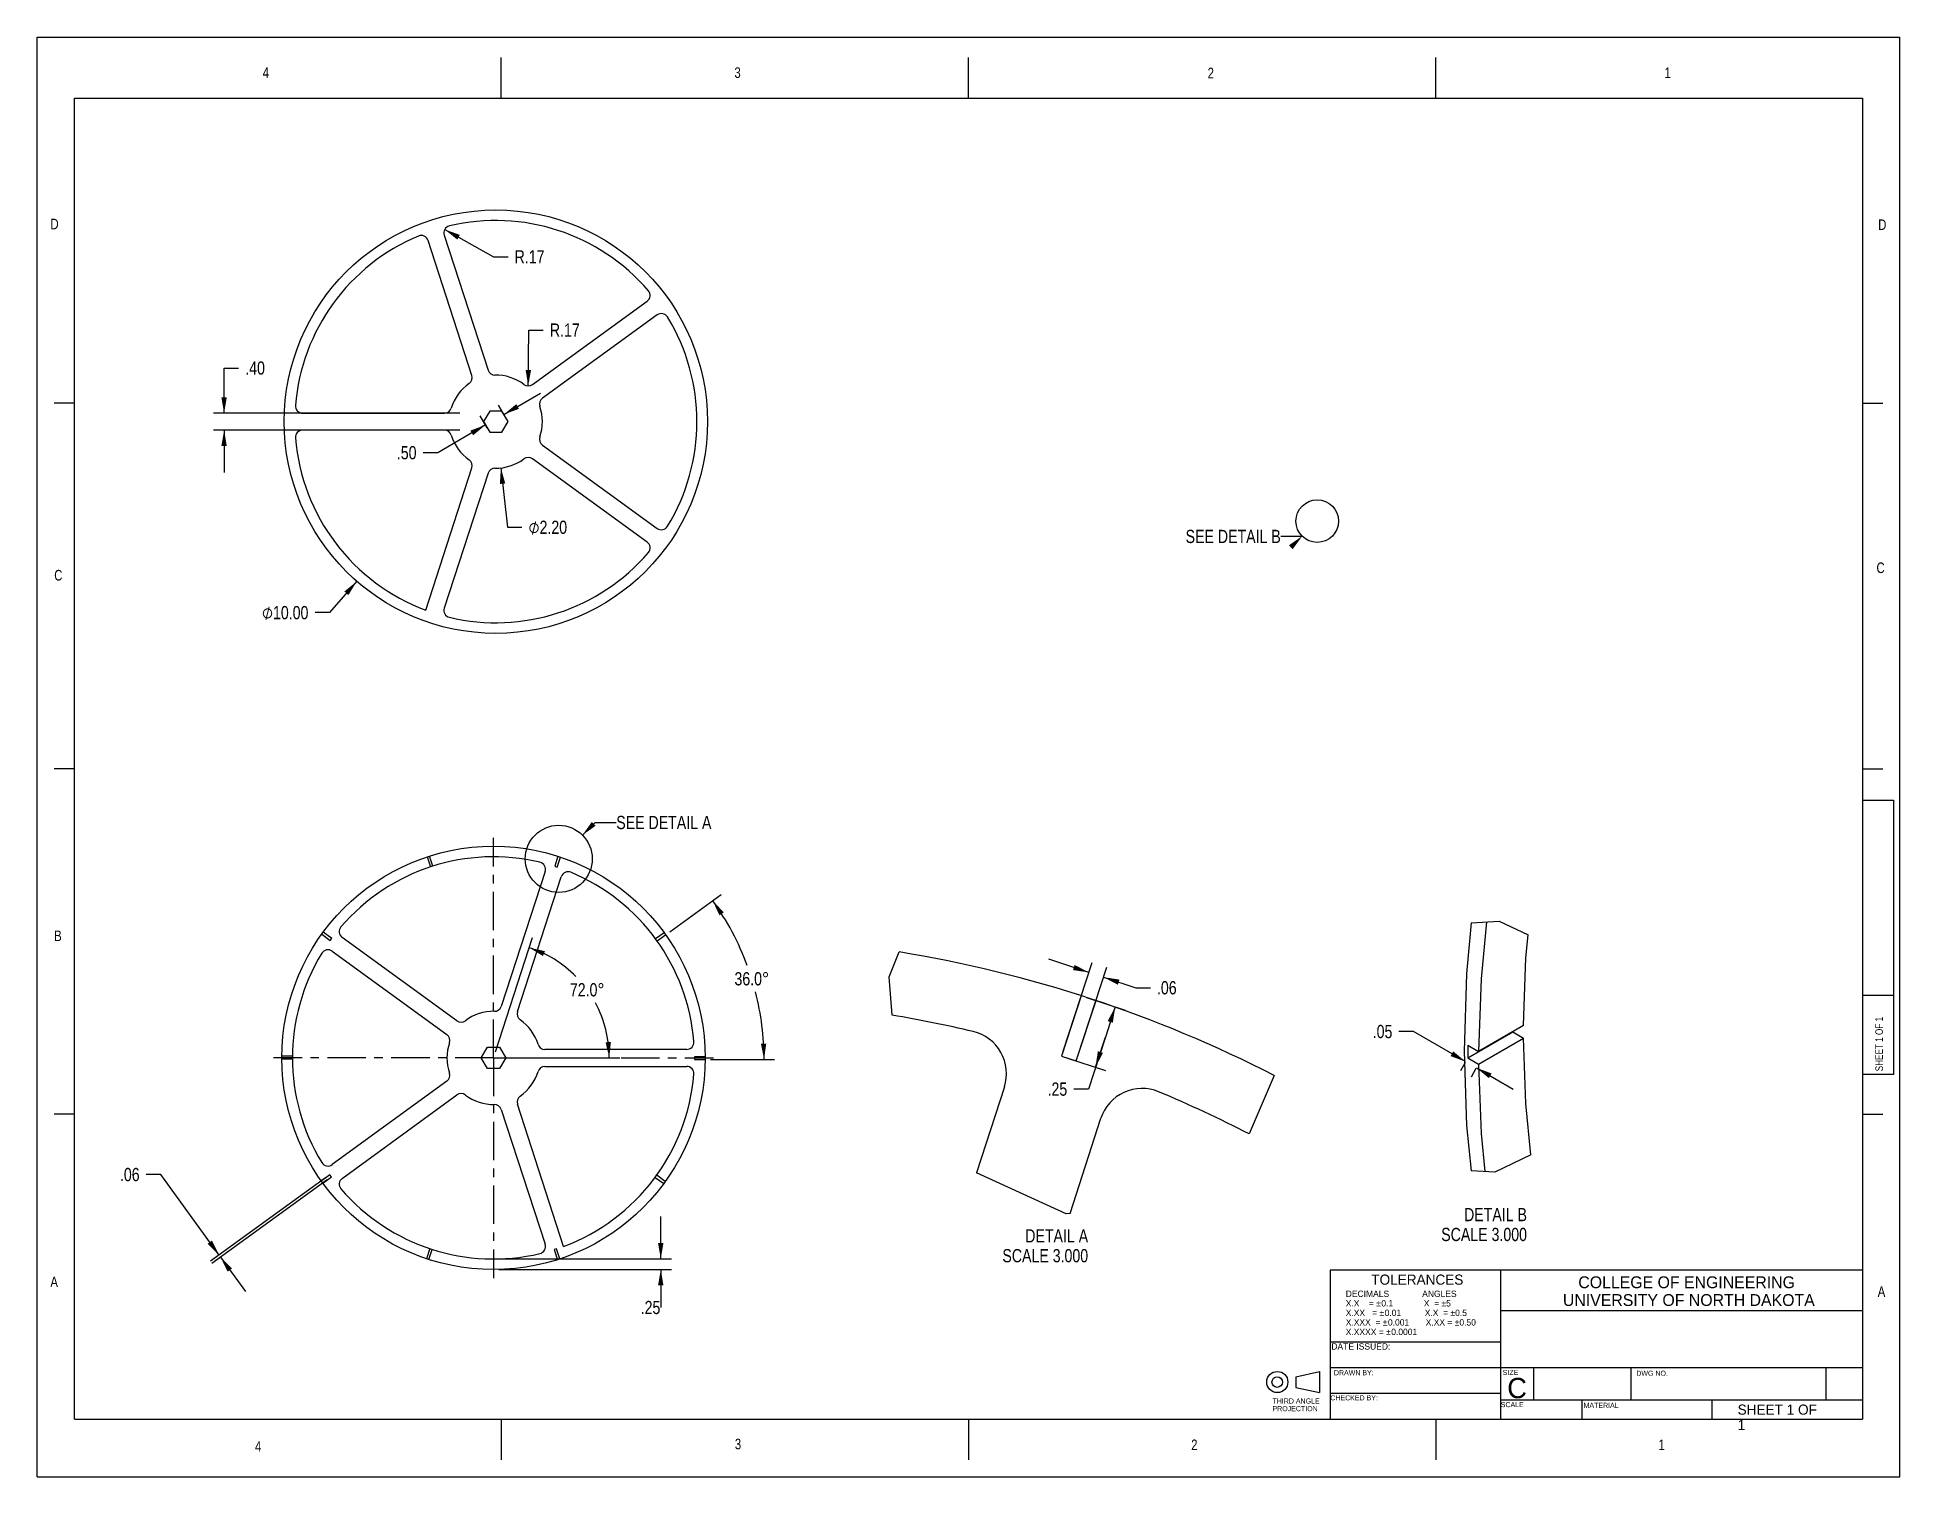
# Model space of a CAD drawing. Header units: inches. Extents: x 0 to 22, y 0 to 17.
import ezdxf

# ---------------------------------------------------------------- set-up
doc = ezdxf.new("R2010")
doc.units = ezdxf.units.IN
doc.header["$LTSCALE"] = 1.21
doc.header["$MEASUREMENT"] = 0
doc.linetypes.add('CENTER', pattern=[0.6, 0.375, -0.075, 0.075, -0.075])
doc.layers.get('0').update_dxf_attribs({"linetype": 'CONTINUOUS'})
doc.layers.add('02___PRT_ALL_AXES', color=7, linetype='CONTINUOUS')
doc.styles.get("Standard").update_dxf_attribs({"font": 'txt', "width": 0.8})
doc.styles.add('TEXTSTYLE_2', font='bluprntb.ttf')
doc.styles.add('TEXTSTYLE_3', font='bluprnt.ttf')
doc.styles.add('TEXTSTYLE_5', font='symbol_asme.ttf')
doc.dimstyles.new('DIMSTYLE_1', dxfattribs={"dimtxt": 0.15625, "dimasz": 0.1875, "dimexe": 0.125, "dimexo": 0.0625, "dimgap": 0.09, "dimtad": 0, "dimtih": 1, "dimtoh": 1, "dimlfac": 2, "dimzin": 4, "dimdsep": 46, "dimtxsty": 'STANDARD', "dimblk": '_FILLED', "dimblk1": '_FILLED', "dimblk2": '_FILLED', "dimcen": 0.09, "dimazin": 1, "dimtfac": 1, "dimtofl": 0, "dimtmove": 0, "dimatfit": 1, "dimldrblk": '_FILLED', "dimfxl": 1, "dimtolj": 1, "dimtzin": 4, "dimarcsym": 0})
doc.dimstyles.new('DIMSTYLE_2', dxfattribs={"dimtxt": 0.15625, "dimasz": 0.1875, "dimexe": 0.125, "dimexo": 0.0625, "dimgap": 0.078125, "dimtad": 0, "dimtih": 1, "dimtoh": 1, "dimlfac": 2, "dimzin": 4, "dimdsep": 46, "dimtxsty": 'STANDARD', "dimblk": '_FILLED', "dimblk1": '_FILLED', "dimblk2": '_FILLED', "dimcen": 0.09, "dimazin": 1, "dimtfac": 1, "dimtofl": 0, "dimtmove": 0, "dimatfit": 3, "dimldrblk": '_FILLED', "dimfxl": 1, "dimtolj": 1, "dimtzin": 4, "dimarcsym": 0})
doc.dimstyles.new('DIMSTYLE_3', dxfattribs={"dimtxt": 0.15625, "dimasz": 0.1875, "dimexe": 0.125, "dimexo": 0.0625, "dimgap": 0.078125, "dimtad": 0, "dimtih": 1, "dimtoh": 1, "dimdec": 1, "dimlfac": 2, "dimzin": 4, "dimdsep": 46, "dimtxsty": 'STANDARD', "dimblk": '_FILLED', "dimblk1": '_FILLED', "dimblk2": '_FILLED', "dimcen": 0.09, "dimazin": 1, "dimtfac": 1, "dimtofl": 0, "dimtmove": 0, "dimatfit": 3, "dimldrblk": '_FILLED', "dimfxl": 1, "dimtolj": 1, "dimtzin": 4, "dimarcsym": 0})
doc.dimstyles.new('DIMSTYLE_4', dxfattribs={"dimtxt": 0.15625, "dimasz": 0.1875, "dimexe": 0.125, "dimexo": 0.0625, "dimgap": 0.09, "dimtad": 0, "dimtih": 1, "dimtoh": 1, "dimlfac": 2, "dimzin": 4, "dimdsep": 46, "dimtxsty": 'STANDARD', "dimblk": '_FILLED', "dimblk1": '_FILLED', "dimblk2": '_FILLED', "dimcen": 0.09, "dimazin": 1, "dimtfac": 1, "dimtofl": 0, "dimtmove": 0, "dimatfit": 3, "dimldrblk": '_FILLED', "dimfxl": 1, "dimtolj": 1, "dimtzin": 4, "dimarcsym": 0})
doc.dimstyles.new('DIMSTYLE_5', dxfattribs={"dimtxt": 0.15625, "dimasz": 0.1875, "dimexe": 0.125, "dimexo": 0.0625, "dimgap": 0.078125, "dimtad": 0, "dimtih": 1, "dimtoh": 1, "dimlfac": 0.333333, "dimzin": 4, "dimdsep": 46, "dimtxsty": 'STANDARD', "dimblk": '_FILLED', "dimblk1": '_FILLED', "dimblk2": '_FILLED', "dimcen": 0.09, "dimazin": 1, "dimtfac": 1, "dimtofl": 0, "dimtmove": 0, "dimatfit": 3, "dimldrblk": '_FILLED', "dimfxl": 1, "dimtolj": 1, "dimtzin": 4, "dimarcsym": 0})
doc.dimstyles.get("Standard").update_dxf_attribs({"dimtxt": 0.15625, "dimasz": 0.1875, "dimexe": 0.125, "dimexo": 0.0625, "dimgap": 0.09, "dimtad": 0, "dimtih": 1, "dimtoh": 1, "dimzin": 4, "dimdsep": 46, "dimtxsty": 'STANDARD', "dimblk": '_FILLED', "dimblk1": '_FILLED', "dimblk2": '_FILLED', "dimcen": 0.09, "dimazin": 1, "dimtp": 0.01, "dimtm": 0.01, "dimtfac": 1, "dimtofl": 0, "dimtmove": 0, "dimatfit": 3, "dimldrblk": '_FILLED', "dimfxl": 1, "dimtolj": 1, "dimtzin": 4, "dimarcsym": 0})

# ---------------------------------------------------------------- blocks, each defined once
blk = doc.blocks.new('_FILLED')
at = {"color": 0, "linetype": 'BYBLOCK'}
blk.add_solid([(0, 0), (-1, 0.17), (-1, -0.17)], dxfattribs=at)
blk = doc.blocks.new('*D0')
at = {"color": 2, "linetype": 'CONTINUOUS'}
for p, q in [((3.775, 10.575), (3.453, 10.205)), ((3.453, 10.205), (3.281, 10.205))]:
    blk.add_line(p, q, dxfattribs=at)
at = {"color": 2, "linetype": 'CONTINUOUS', "xscale": 0.1875, "yscale": 0.1875, "zscale": 0.1875, "rotation": 48.9509215549}
blk.add_blockref('_FILLED', (3.775, 10.575), dxfattribs=at)
at = {"color": 2, "linetype": 'CONTINUOUS', "insert": (3.203, 10.283), "char_height": 0.15625, "width": 1.21394, "attachment_point": 3, "line_spacing_factor": 0.9, "style": 'TEXTSTYLE_5'}
blk.add_mtext('⌀\\ftxt;{\\W0.8;10.00}', dxfattribs=at)
blk = doc.blocks.new('*D1')
at = {"color": 2, "linetype": 'CONTINUOUS'}
for p, q in [((7.365, 2.572), (7.365, 3.072)), ((5.452, 2.572), (7.49, 2.572)), ((5.452, 2.447), (7.49, 2.447)), ((7.365, 2.447), (7.365, 1.999))]:
    blk.add_line(p, q, dxfattribs=at)
at = {"color": 2, "linetype": 'CONTINUOUS', "xscale": 0.1875, "yscale": 0.1875, "zscale": 0.1875}
for p, rotation in [((7.365, 2.572), 270), ((7.365, 2.447), 90)]:
    blk.add_blockref('_FILLED', p, dxfattribs=dict(at, rotation=rotation))
at = {"color": 2, "linetype": 'CONTINUOUS', "insert": (7.36, 2.077), "char_height": 0.1562, "width": 0.375, "attachment_point": 3, "line_spacing_factor": 0.9}
blk.add_mtext('.25', dxfattribs=at)
blk = doc.blocks.new('*D2')
at = {"color": 2, "linetype": 'CONTINUOUS'}
for p, q in [((2.207, 12.56), (2.207, 13.094)), ((2.207, 13.094), (2.379, 13.094)), ((4.993, 12.56), (2.082, 12.56)), ((4.993, 12.36), (2.082, 12.36)), ((2.207, 12.36), (2.207, 11.86))]:
    blk.add_line(p, q, dxfattribs=at)
at = {"color": 2, "linetype": 'CONTINUOUS', "xscale": 0.1875, "yscale": 0.1875, "zscale": 0.1875}
for p, rotation in [((2.207, 12.56), 270), ((2.207, 12.36), 90)]:
    blk.add_blockref('_FILLED', p, dxfattribs=dict(at, rotation=rotation))
at = {"color": 2, "linetype": 'CONTINUOUS', "insert": (2.457, 13.172), "char_height": 0.1562, "width": 0.375, "attachment_point": 1, "line_spacing_factor": 0.9}
blk.add_mtext('.40', dxfattribs=at)
blk = doc.blocks.new('*D3')
at = {"color": 2, "linetype": 'CONTINUOUS'}
for p, q in [((5.413, 5.019), (5.85, 6.367)), ((5.465, 4.947), (6.882, 4.947))]:
    blk.add_line(p, q, dxfattribs=at)
for start, end in [(44.5873, 72), (0, 28.2666)]:
    blk.add_arc((5.389, 4.947), 1.368, start, end, dxfattribs=at)
for points in [[(5.997, 6.207), (5.812, 6.248), (5.974, 6.149)], [(6.713, 5.131), (6.757, 4.947), (6.776, 5.136)]]:
    blk.add_solid(points, dxfattribs=at)
at = {"color": 2, "linetype": 'CONTINUOUS', "insert": (6.496, 5.829), "char_height": 0.15625, "width": 0.58585, "attachment_point": 2, "line_spacing_factor": 0.9}
blk.add_mtext('72.0\\fSymbol_ASME;{\\W1.0;°}', dxfattribs=at)
blk = doc.blocks.new('*D4')
at = {"color": 2, "linetype": 'CONTINUOUS'}
for p, q in [((4.813, 14.73), (5.389, 14.407)), ((5.389, 14.407), (5.561, 14.407))]:
    blk.add_line(p, q, dxfattribs=at)
at = {"color": 2, "linetype": 'CONTINUOUS', "xscale": 0.1875, "yscale": 0.1875, "zscale": 0.1875, "rotation": 150.6831260176}
blk.add_blockref('_FILLED', (4.813, 14.73), dxfattribs=at)
at = {"color": 2, "linetype": 'CONTINUOUS', "insert": (5.639, 14.485), "char_height": 0.1562, "width": 0.5, "attachment_point": 1, "line_spacing_factor": 0.9}
blk.add_mtext('R.17', dxfattribs=at)
blk = doc.blocks.new('*D5')
at = {"color": 2, "linetype": 'CONTINUOUS'}
for p, q in [((5.799, 12.882), (5.805, 13.542)), ((5.805, 13.542), (5.977, 13.542))]:
    blk.add_line(p, q, dxfattribs=at)
at = {"color": 2, "linetype": 'CONTINUOUS', "xscale": 0.1875, "yscale": 0.1875, "zscale": 0.1875, "rotation": 269.4690560087}
blk.add_blockref('_FILLED', (5.799, 12.882), dxfattribs=at)
at = {"color": 2, "linetype": 'CONTINUOUS', "insert": (6.055, 13.62), "char_height": 0.1562, "width": 0.5, "attachment_point": 1, "line_spacing_factor": 0.9}
blk.add_mtext('R.17', dxfattribs=at)
blk = doc.blocks.new('*D6')
at = {"color": 2, "linetype": 'CONTINUOUS'}
for p, q in [((1.459, 3.569), (1.287, 3.569)), ((2.148, 2.618), (1.459, 3.569)), ((3.406, 3.529), (2.046, 2.545)), ((3.424, 3.505), (2.064, 2.52)), ((2.165, 2.593), (2.459, 2.188))]:
    blk.add_line(p, q, dxfattribs=at)
at = {"color": 2, "linetype": 'CONTINUOUS', "xscale": 0.1875, "yscale": 0.1875, "zscale": 0.1875}
for p, rotation in [((2.148, 2.618), 305.9103936405), ((2.165, 2.593), 125.9103936405)]:
    blk.add_blockref('_FILLED', p, dxfattribs=dict(at, rotation=rotation))
at = {"color": 2, "linetype": 'CONTINUOUS', "insert": (1.209, 3.647), "char_height": 0.1562, "width": 0.375, "attachment_point": 3, "line_spacing_factor": 0.9}
blk.add_mtext('.06', dxfattribs=at)
blk = doc.blocks.new('*D7')
at = {"color": 2, "linetype": 'CONTINUOUS'}
for p, q in [((5.512, 12.546), (5.945, 12.796)), ((5.53, 12.515), (5.45, 12.654)), ((5.295, 12.421), (4.73, 12.094)), ((5.313, 12.389), (5.233, 12.529)), ((4.73, 12.094), (4.558, 12.094))]:
    blk.add_line(p, q, dxfattribs=at)
at = {"color": 2, "linetype": 'CONTINUOUS', "xscale": 0.1875, "yscale": 0.1875, "zscale": 0.1875}
for p, rotation in [((5.512, 12.546), 210), ((5.295, 12.421), 30)]:
    blk.add_blockref('_FILLED', p, dxfattribs=dict(at, rotation=rotation))
at = {"color": 2, "linetype": 'CONTINUOUS', "insert": (4.48, 12.172), "char_height": 0.1562, "width": 0.375, "attachment_point": 3, "line_spacing_factor": 0.9}
blk.add_mtext('.50', dxfattribs=at)
blk = doc.blocks.new('*D8')
at = {"color": 2, "linetype": 'CONTINUOUS'}
for p, q in [((5.476, 11.914), (5.553, 11.213)), ((5.553, 11.213), (5.725, 11.213))]:
    blk.add_line(p, q, dxfattribs=at)
at = {"color": 2, "linetype": 'CONTINUOUS', "xscale": 0.1875, "yscale": 0.1875, "zscale": 0.1875, "rotation": 96.2152931451}
blk.add_blockref('_FILLED', (5.476, 11.914), dxfattribs=at)
at = {"color": 2, "linetype": 'CONTINUOUS', "insert": (5.803, 11.291), "char_height": 0.15625, "width": 1.02644, "attachment_point": 1, "line_spacing_factor": 0.9, "style": 'TEXTSTYLE_5'}
blk.add_mtext('⌀\\ftxt;{\\W0.8;2.20}', dxfattribs=at)
blk = doc.blocks.new('*D9')
at = {"color": 2, "linetype": 'CONTINUOUS'}
for p, q in [((12.392, 5.661), (12.852, 5.511)), ((12.733, 5.55), (12.617, 5.193)), ((12.617, 5.193), (12.416, 4.577)), ((12.5, 4.837), (12.617, 5.193)), ((12.159, 4.948), (12.619, 4.798)), ((12.416, 4.577), (12.244, 4.577))]:
    blk.add_line(p, q, dxfattribs=at)
at = {"color": 2, "linetype": 'CONTINUOUS', "xscale": 0.1875, "yscale": 0.1875, "zscale": 0.1875}
for p, rotation in [((12.733, 5.55), 71.9103936405), ((12.5, 4.837), 251.9103936405)]:
    blk.add_blockref('_FILLED', p, dxfattribs=dict(at, rotation=rotation))
at = {"color": 2, "linetype": 'CONTINUOUS', "insert": (12.166, 4.656), "char_height": 0.1562, "width": 0.375, "attachment_point": 3, "line_spacing_factor": 0.9}
blk.add_mtext('.25', dxfattribs=at)
blk = doc.blocks.new('*D10')
at = {"color": 2, "linetype": 'CONTINUOUS'}
for p, q in [((12.422, 5.956), (11.947, 6.111)), ((12.119, 5.027), (12.461, 6.074)), ((12.293, 4.97), (12.635, 6.018)), ((12.596, 5.899), (12.976, 5.775)), ((12.976, 5.775), (13.148, 5.775))]:
    blk.add_line(p, q, dxfattribs=at)
at = {"color": 2, "linetype": 'CONTINUOUS', "xscale": 0.1875, "yscale": 0.1875, "zscale": 0.1875}
for p, rotation in [((12.422, 5.956), 341.9103936405), ((12.596, 5.899), 161.9103936405)]:
    blk.add_blockref('_FILLED', p, dxfattribs=dict(at, rotation=rotation))
at = {"color": 2, "linetype": 'CONTINUOUS', "insert": (13.226, 5.853), "char_height": 0.1562, "width": 0.375, "attachment_point": 1, "line_spacing_factor": 0.9}
blk.add_mtext('.06', dxfattribs=at)
blk = doc.blocks.new('*D11')
at = {"color": 2, "linetype": 'CONTINUOUS'}
for p, q in [((7.473, 6.437), (8.08, 6.876)), ((7.952, 4.927), (8.71, 4.926))]:
    blk.add_line(p, q, dxfattribs=at)
for start, end in [(20.2851, 35.9104), (-0.0896, 14.4037)]:
    blk.add_arc((5.394, 4.931), 3.191, start, end, dxfattribs=at)
for points in [[(8.11, 6.665), (7.978, 6.803), (8.058, 6.63)], [(8.548, 5.113), (8.585, 4.926), (8.611, 5.115)]]:
    blk.add_solid(points, dxfattribs=at)
at = {"color": 2, "linetype": 'CONTINUOUS', "insert": (8.44, 5.959), "char_height": 0.15625, "width": 0.58585, "attachment_point": 2, "line_spacing_factor": 0.9}
blk.add_mtext('36.0\\fSymbol_ASME;{\\W1.0;°}', dxfattribs=at)
blk = doc.blocks.new('*D12')
at = {"color": 2, "linetype": 'CONTINUOUS'}
for p, q in [((16.257, 5.257), (16.085, 5.257)), ((16.872, 4.902), (16.257, 5.257)), ((16.867, 4.893), (16.81, 4.794)), ((16.994, 4.82), (16.937, 4.72)), ((17, 4.829), (17.433, 4.579))]:
    blk.add_line(p, q, dxfattribs=at)
at = {"color": 2, "linetype": 'CONTINUOUS', "xscale": 0.1875, "yscale": 0.1875, "zscale": 0.1875}
for p, rotation in [((16.872, 4.902), 330.0005612632), ((17, 4.829), 150.0005612632)]:
    blk.add_blockref('_FILLED', p, dxfattribs=dict(at, rotation=rotation))
at = {"color": 2, "linetype": 'CONTINUOUS', "insert": (16.007, 5.336), "char_height": 0.1562, "width": 0.375, "attachment_point": 3, "line_spacing_factor": 0.9}
blk.add_mtext('.05', dxfattribs=at)

msp = doc.modelspace()

# ---------------------------------------------------------------- linework, layer by layer
at = {"color": 7, "linetype": 'CONTINUOUS'}
for p, q in [((0, 0), (0, 17)), ((0, 17), (22, 17)), ((22, 0), (22, 17)), ((5.48, 16.28), (5.48, 16.76)), ((11, 16.28), (11, 16.76)), ((16.52, 16.28), (16.52, 16.76)), ((0.44, 0.68), (0.44, 16.28)), ((0.44, 16.28), (21.56, 16.28)), ((21.56, 16.28), (21.56, 0.68)), ((5.1341, 13.0072), (4.6165, 14.6003)), ((4.8067, 14.6621), (5.3243, 13.069)), ((5.8496, 12.8983), (7.2047, 13.8829)), ((7.3223, 13.7211), (5.9671, 12.7365)), ((0.44, 12.68), (0.2, 12.68)), ((3.1344, 12.5604), (4.8095, 12.5604)), ((5.3446, 12.5856), (5.2723, 12.4604)), ((5.4892, 12.5856), (5.3446, 12.5856)), ((5.5615, 12.4604), (5.4892, 12.5856)), ((21.56, 12.68), (21.8, 12.68)), ((4.8095, 12.3604), (3.1344, 12.3604)), ((5.2723, 12.4604), (5.3446, 12.3351)), ((5.3446, 12.3351), (5.4892, 12.3351)), ((5.4892, 12.3351), (5.5615, 12.4604)), ((5.9671, 12.1842), (7.3223, 11.1997)), ((4.5886, 10.2345), (5.1341, 11.9136)), ((7.2047, 11.0379), (5.8496, 12.0224)), ((5.3243, 11.8518), (4.8067, 10.2587)), ((0.44, 8.36), (0.2, 8.36)), ((21.56, 8.36), (21.8, 8.36)), ((21.56, 7.9908), (21.9272, 7.9908)), ((21.9272, 7.9908), (21.9272, 4.7517)), ((4.6058, 7.3206), (4.6442, 7.2017)), ((4.6732, 7.2111), (4.6348, 7.33)), ((6.1508, 7.3276), (6.112, 7.2088)), ((6.141, 7.1993), (6.1798, 7.3182)), ((5.9993, 7.1482), (5.4817, 5.5551)), ((5.6719, 5.4933), (6.1895, 7.0864)), ((6.112, 7.2088), (6.141, 7.1993)), ((3.3599, 6.4068), (3.4609, 6.3332)), ((3.4789, 6.3578), (3.3779, 6.4314)), ((7.4049, 6.4251), (7.3037, 6.3518)), ((7.3216, 6.3271), (7.4228, 6.4004)), ((16.9387, 6.5411), (17.2691, 6.5604)), ((17.2691, 6.5604), (17.6091, 6.4013)), ((3.4609, 6.3332), (3.4789, 6.3578)), ((3.4837, 6.2072), (4.8389, 5.2227)), ((4.9564, 5.3845), (3.6013, 6.369)), ((10.0613, 5.9057), (10.1801, 6.1975)), ((10.0994, 5.4507), (10.0613, 5.9057)), ((12.3324, 5.6804), (12.0996, 4.9675)), ((12.2735, 4.9107), (12.5064, 5.6236)), ((21.56, 5.6862), (21.9272, 5.6862)), ((17.5563, 5.3287), (17.0259, 5.0235)), ((5.2445, 4.9465), (5.3168, 5.0718)), ((5.3168, 5.0718), (5.4614, 5.0718)), ((5.4614, 5.0718), (5.5337, 4.9465)), ((16.8987, 5.097), (16.8983, 5.0029)), ((16.8984, 4.9474), (17.4288, 5.2527)), ((16.8987, 5.097), (17.0259, 5.0235)), ((17.0257, 4.874), (17.5561, 5.1792)), ((17.4288, 5.2553), (17.4288, 5.2527)), ((17.4288, 5.2527), (17.5561, 5.1792)), ((2.8891, 4.9352), (3.0141, 4.935)), ((3.0142, 4.9655), (2.8892, 4.9657)), ((5.3168, 4.8213), (5.2445, 4.9465)), ((5.5337, 4.9465), (5.4614, 4.8213)), ((7.6716, 5.0465), (5.9965, 5.0465)), ((5.9965, 4.8465), (7.6716, 4.8465)), ((7.7641, 4.958), (7.764, 4.9275)), ((7.764, 4.9275), (7.889, 4.9273)), ((7.8891, 4.9578), (7.7641, 4.958)), ((12.0996, 4.9675), (12.2735, 4.9107)), ((16.8983, 5.0029), (16.8984, 4.9474)), ((16.8984, 4.9474), (17.0257, 4.874)), ((4.8389, 4.6704), (3.4837, 3.6858)), ((5.4614, 4.8213), (5.3168, 4.8213)), ((14.6112, 4.7386), (14.3135, 4.0483)), ((21.9272, 4.7517), (21.56, 4.7517)), ((3.6013, 3.524), (4.9564, 4.5086)), ((11.4233, 4.6039), (11.0933, 3.588)), ((0.44, 4.28), (0.2, 4.28)), ((5.4817, 4.3379), (5.9993, 2.7448)), ((6.2175, 2.7207), (5.6719, 4.3997)), ((12.1996, 3.1097), (12.5646, 4.2331)), ((21.56, 4.28), (21.8, 4.28)), ((17.6418, 3.8005), (17.2153, 3.598)), ((3.4566, 3.5659), (3.3553, 3.4926)), ((3.3732, 3.4679), (3.4745, 3.5412)), ((3.4745, 3.5412), (3.4566, 3.5659)), ((7.2993, 3.5352), (7.4003, 3.4616)), ((7.4183, 3.4862), (7.3173, 3.5599)), ((12.1517, 3.1061), (11.0933, 3.588)), ((17.2153, 3.598), (16.9383, 3.6133)), ((12.1996, 3.1097), (12.1517, 3.1061)), ((4.6372, 2.6937), (4.5983, 2.5749)), ((4.6273, 2.5654), (4.6662, 2.6842)), ((6.134, 2.6913), (6.1049, 2.682)), ((6.1049, 2.682), (6.1434, 2.563)), ((6.1724, 2.5724), (6.134, 2.6913)), ((21.56, 2.4387), (15.272, 2.4387)), ((15.272, 2.4387), (15.272, 0.68)), ((17.288, 0.68), (17.288, 2.4387)), ((21.56, 1.9587), (17.288, 1.9587)), ((17.288, 1.5901), (15.272, 1.5901)), ((14.8658, 1.1806), (15.147, 1.2431)), ((14.8658, 1.1806), (14.8658, 1.0556)), ((15.147, 1.2431), (15.147, 0.9931)), ((21.56, 1.2867), (15.272, 1.2867)), ((17.672, 1.2867), (17.672, 0.9027)), ((18.824, 1.2867), (18.824, 0.9027)), ((21.128, 1.2867), (21.128, 0.9027)), ((14.8658, 1.0556), (15.147, 0.9931)), ((17.288, 0.9834), (15.272, 0.9834)), ((21.56, 0.9027), (17.288, 0.9027)), ((18.248, 0.68), (18.248, 0.9027)), ((19.784, 0.68), (19.784, 0.9027)), ((0.44, 0.68), (21.56, 0.68)), ((5.48, 0.68), (5.48, 0.2)), ((11, 0.68), (11, 0.2)), ((16.52, 0.68), (16.52, 0.2)), ((0, 0), (22, 0))]:
    msp.add_line(p, q, dxfattribs=at)
for points in [[(17.1175, 6.5515), (17.0563, 5.8784), (17.0259, 5.0235)], [(17.5563, 5.3287), (17.5846, 6.1288), (17.6091, 6.4013)], [(17.6418, 3.8005), (17.5826, 4.4061), (17.5561, 5.1792)], [(17.0257, 4.874), (17.0539, 4.0526), (17.098, 3.6045)]]:
    msp.add_lwpolyline(points, dxfattribs=at)
at = {"color": 2, "linetype": 'CONTINUOUS'}
for centre, radius in [((15.1199, 11.2861), 0.2516), ((6.1599, 7.2972), 0.3961)]:
    msp.add_circle(centre, radius, dxfattribs=at)
at = {"color": 7, "linetype": 'CONTINUOUS'}
for centre, radius in [((5.3891, 4.9465), 2.5), ((14.647, 1.1181), 0.125), ((14.647, 1.1181), 0.0625)]:
    msp.add_circle(centre, radius, dxfattribs=at)
for centre, radius, start, end in [((4.8875, 14.6884), 0.085, 103.36625, 198), ((5.4169, 12.4604), 2.375, 40.63375, 103.36625), ((5.4169, 12.4604), 2.375, 112.63375, 175.36625), ((4.5356, 14.574), 0.085, 18, 112.63375), ((7.1548, 13.9517), 0.085, 306, 40.63375), ((7.3723, 13.6523), 0.085, 31.36625, 126), ((5.4169, 12.4604), 2.375, 328.63375, 31.36625), ((5.0533, 12.9809), 0.085, 304.93811, 18), ((5.4052, 13.0953), 0.085, 198, 271.06189), ((5.4169, 12.4604), 0.55, 52.93811, 91.06189), ((5.4169, 12.4604), 0.55, 124.93811, 163.06189), ((5.7996, 12.9671), 0.085, 232.93811, 306), ((3.1344, 12.6454), 0.085, 175.36625, 270), ((4.8095, 12.6454), 0.085, 270, 343.06189), ((6.0171, 12.6678), 0.085, 126, 199.06189), ((5.4169, 12.4604), 0.55, 340.93811, 19.06189), ((3.1344, 12.2754), 0.085, 90, 184.63375), ((4.8095, 12.2754), 0.085, 16.93811, 90), ((5.4169, 12.4604), 2.375, 184.63375, 249.58683), ((5.4169, 12.4604), 0.55, 196.93811, 235.06189), ((6.0171, 12.253), 0.085, 160.93811, 234), ((5.0533, 11.9398), 0.085, 342, 55.06189), ((5.4052, 11.8255), 0.085, 88.93811, 162), ((5.4169, 12.4604), 0.55, 268.93811, 307.06189), ((5.7996, 11.9537), 0.085, 54, 127.06189), ((7.3723, 11.2684), 0.085, 234, 328.63375), ((7.1548, 10.9691), 0.085, 319.36625, 54), ((5.4169, 12.4604), 2.375, 256.63375, 319.36625), ((4.8875, 10.2324), 0.085, 162, 256.63375), ((5.3891, 4.9465), 2.375, 76.63375, 139.36625), ((5.9185, 7.1745), 0.085, 342, 76.63375), ((6.2704, 7.0601), 0.085, 67.36625, 162), ((5.3891, 4.9465), 2.375, 4.63375, 67.36625), ((3.6512, 6.4378), 0.085, 139.36625, 234), ((5.3891, 4.9465), 2.375, 148.63375, 211.36625), ((3.4338, 6.1385), 0.085, 54, 148.63375), ((7.762, -8.6063), 15, 62.83098, 80.72276), ((5.4009, 5.5814), 0.085, 268.93811, 342), ((5.0064, 5.4532), 0.085, 234, 307.06189), ((5.3891, 4.9465), 0.55, 88.93811, 127.06189), ((5.7527, 5.4671), 0.085, 162, 235.06189), ((5.3891, 4.9465), 0.55, 16.93811, 55.06189), ((7.762, -8.6063), 14.25, 76.63375, 80.55851), ((4.7889, 5.1539), 0.085, 340.93811, 54), ((5.3891, 4.9465), 0.55, 160.93811, 199.06189), ((5.9965, 5.1315), 0.085, 196.93811, 270), ((7.6716, 5.1315), 0.085, 270, 4.63375), ((10.9383, 4.7615), 0.51, 342, 76.63375), ((5.9965, 4.7615), 0.085, 90, 163.06189), ((7.6716, 4.7615), 0.085, 355.36625, 90), ((4.7889, 4.7391), 0.085, 306, 19.06189), ((5.3891, 4.9465), 0.55, 304.93811, 343.06189), ((5.3891, 4.9465), 2.375, 290.41317, 355.36625), ((5.0064, 4.4398), 0.085, 52.93811, 126), ((5.3891, 4.9465), 0.55, 232.93811, 271.06189), ((5.7527, 4.426), 0.085, 124.93811, 198), ((13.0496, 4.0755), 0.51, 67.36625, 162), ((7.762, -8.6063), 14.25, 62.62848, 67.36625), ((5.4009, 4.3116), 0.085, 18, 91.06189), ((3.4338, 3.7545), 0.085, 211.36625, 306), ((3.6512, 3.4552), 0.085, 126, 220.63375), ((5.3891, 4.9465), 2.375, 220.63375, 283.36625), ((5.9185, 2.7185), 0.085, 283.36625, 18)]:
    msp.add_arc(centre, radius, start, end, dxfattribs=at)
at = {"layer": '02___PRT_ALL_AXES', "color": 7, "linetype": 'CENTER'}
for q in [(5.3891, 7.5465), (2.7891, 4.9465), (5.3891, 2.3465), (7.9891, 4.9465)]:
    msp.add_line((5.3891, 4.9465), q, dxfattribs=at)
at = {"layer": '02___PRT_ALL_AXES', "color": 7, "linetype": 'CONTINUOUS'}
for points in [[(16.9387, 6.5411), (16.8842, 5.9378), (16.8559, 5.0274)], [(16.8559, 5.0274), (16.8842, 4.1497), (16.9383, 3.6133)]]:
    msp.add_lwpolyline(points, dxfattribs=at)
msp.add_circle((5.4169, 12.4604), 2.5, dxfattribs=at)

# ---------------------------------------------------------------- texts
at = {"color": 2, "linetype": 'CONTINUOUS', "line_spacing_factor": 0.9}
for s, insert, char_height, width, attachment_point in [('4', (2.6624, 16.6446), 0.125, 0.1, 1), ('3', (8.2352, 16.6446), 0.125, 0.1, 1), ('2', (13.8248, 16.6394), 0.125, 0.1, 1), ('1', (19.2224, 16.643), 0.125, 0.1, 1), ('D', (0.1555, 14.8566), 0.125, 0.1, 1), ('D', (21.7454, 14.8489), 0.125, 0.1, 1), ('SEE DETAIL B', (14.6886, 11.183), 0.15625, 1.5, 3), ('C', (21.7254, 10.7973), 0.125, 0.1, 1), ('C', (0.2005, 10.7091), 0.125, 0.1, 1), ('SEE DETAIL A', (6.8392, 7.8047), 0.15625, 1.5, 1), ('B', (0.2, 6.4509), 0.125, 0.1, 1), ('DETAIL B\\PSCALE 3.000', (17.5968, 3.1738), 0.15625, 1.375, 3), ('DETAIL A\\PSCALE 3.000', (12.4131, 2.9231), 0.15625, 1.375, 3), ('A', (0.1555, 2.3642), 0.125, 0.1, 1), ('A', (21.7397, 2.2494), 0.125, 0.1, 1), ('3', (8.24, 0.449), 0.125, 0.1, 1), ('2', (13.6304, 0.4394), 0.125, 0.1, 1), ('4', (2.5712, 0.4197), 0.125, 0.1, 1), ('1', (19.1504, 0.4394), 0.125, 0.1, 1)]:
    msp.add_mtext(s, dxfattribs=dict(at, insert=insert, char_height=char_height, width=width, attachment_point=attachment_point))
at = {"color": 2, "linetype": 'CONTINUOUS', "insert": (21.7112, 4.7886), "char_height": 0.09, "width": 0.864, "attachment_point": 1, "rotation": 90, "line_spacing_factor": 0.9}
msp.add_mtext('SHEET 1 OF 1', dxfattribs=at)
at = {"color": 2, "linetype": 'CONTINUOUS', "line_spacing_factor": 0.9}
for s, insert, char_height, width, attachment_point, style in [('TOLERANCES', (15.7577, 2.3879), 0.12, 1.101313, 1, 'TEXTSTYLE_2'), (' COLLEGE OF ENGINEERING\\P  UNIVERSITY OF NORTH DAKOTA', (19.4566, 2.3667), 0.14, 3.327568, 2, 'TEXTSTYLE_2'), ('DECIMALS              ANGLES\\PX.X    = \\fgdt;{\\W1.0;{\\fgdt;`}}\\fBlueprint MT;{\\ftxt;\\W0.0001;\\H0.0001;\\~}{\\ftxt;\\W0.1666666667;\\H0.075; }0.1             X  = \\fgdt;{\\W1.0;{\\fgdt;`}}\\fBlueprint MT;5 \\PX.XX   = \\fgdt;{\\W1.0;{\\fgdt;`}}\\fBlueprint MT;{\\ftxt;\\W0.0001;\\H0.0001;\\~}{\\ftxt;\\W0.1666666667;\\H0.075; }0.01          X.X  = \\fgdt;{\\W1.0;{\\fgdt;`}}\\fBlueprint MT;0.5\\PX.XXX  = \\fgdt;{\\W1.0;{\\fgdt;`}}\\fBlueprint MT;{\\ftxt;\\W0.0001;\\H0.0001;\\~}{\\ftxt;\\W0.1666666667;\\H0.075; }0.001       X.XX = \\fgdt;{\\W1.0;{\\fgdt;`}}\\fBlueprint MT;0.50\\PX.XXXX = \\fgdt;{\\W1.0;{\\fgdt;`}}\\fBlueprint MT;{\\ftxt;\\W0.0001;\\H0.0001;\\~}{\\ftxt;\\W0.1666666667;\\H0.075; }0.0001', (15.456, 2.1983), 0.075, 1.704585, 1, 'TEXTSTYLE_3'), ('DATE ISSUED:', (15.2863, 1.5763), 0.075, 0.712934, 1, 'TEXTSTYLE_2'), ('DRAWN BY:', (15.5511, 1.2588), 0.06, 0.495058, 2, 'TEXTSTYLE_2'), ('SIZE', (17.402, 1.2616), 0.06, 0.162625, 2, 'TEXTSTYLE_3'), ('C', (17.364, 1.1676), 0.24, 0.23444, 1, 'TEXTSTYLE_3'), ('DWG NO.', (19.0746, 1.2522), 0.06, 0.407954, 2, 'TEXTSTYLE_3'), ('THIRD ANGLE\\PPROJECTION', (14.5909, 0.9243), 0.06, 0.557838, 1, 'TEXTSTYLE_3'), ('CHECKED BY:', (15.5549, 0.9622), 0.06, 0.533514, 2, 'TEXTSTYLE_3'), ('SCALE', (17.4229, 0.8818), 0.06, 0.24834, 2, 'TEXTSTYLE_3'), ('MATERIAL', (18.4725, 0.8734), 0.06, 0.401467, 2, 'TEXTSTYLE_3'), ('SHEET 1 OF 1', (20.085, 0.8527), 0.12, 0.997529, 1, 'TEXTSTYLE_3')]:
    msp.add_mtext(s, dxfattribs=dict(at, insert=insert, char_height=char_height, width=width, attachment_point=attachment_point, style=style))

# ---------------------------------------------------------------- dimensions: what is measured, and where the dimension line sits
at = {"color": 2, "linetype": 'CONTINUOUS'}
for center, mpoint, picture, middle in [((4.8875, 14.6884), (4.8134, 14.73), '*D4', (5.8889, 14.4068)), ((5.7996, 12.9671), (5.7988, 12.8821), '*D5', (6.3049, 13.5421))]:
    dim = msp.add_radius_dim(center=center, mpoint=mpoint, text='R<>', dimstyle='DIMSTYLE_4', override={"dimpost": '<>'}, dxfattribs=at)
    dim.commit()
    dim.dimension.update_dxf_attribs({"geometry": picture, "text_midpoint": middle, "dimtype": 164})
for p1, p2, picture, middle in [((3.7752, 10.575), (7.0587, 14.3458), '*D0', (2.7986, 10.2053)), ((5.4765, 11.9136), (5.3574, 13.0072), '*D8', (6.1449, 11.2129))]:
    dim = msp.add_diameter_dim_2p(p1=p1, p2=p2, text='{\\fSymbol_ASME;\\W1.0;⌀}<>', dimstyle='DIMSTYLE_1', override={"dimpost": '<>'}, dxfattribs=at)
    dim.commit()
    dim.dimension.update_dxf_attribs({"geometry": picture, "text_midpoint": middle, "dimtype": 163})
for base, p1, p2, angle, dimstyle, picture, middle in [((2.2072, 12.5604), (5.0555, 12.3604), (5.0555, 12.5604), 90, 'DIMSTYLE_2', '*D2', (2.6564, 13.0942)), ((5.5122, 12.5458), (5.2015, 12.5829), (5.4185, 12.7082), 30, 'DIMSTYLE_2', '*D7', (4.3045, 12.0943)), ((12.5963, 5.8987), (12.0996, 4.9675), (12.2735, 4.9107), 341.91039, 'DIMSTYLE_5', '*D10', (13.4254, 5.7746)), ((12.5002, 4.8366), (12.3324, 5.6804), (12.0996, 4.9675), 251.91039, 'DIMSTYLE_5', '*D9', (11.9937, 4.5775)), ((16.9995, 4.8285), (16.7785, 4.7396), (16.9058, 4.6662), 330.00056, 'DIMSTYLE_5', '*D12', (15.8347, 5.2575)), ((2.1655, 2.5933), (3.4566, 3.5659), (3.4745, 3.5412), 305.91039, 'DIMSTYLE_2', '*D6', (1.0332, 3.5689)), ((7.365, 2.4465), (5.3891, 2.5715), (5.3891, 2.4465), 270, 'DIMSTYLE_2', '*D1', (7.188, 1.9989))]:
    dim = msp.add_linear_dim(base=base, p1=p1, p2=p2, angle=angle, dimstyle=dimstyle, dxfattribs=at)
    dim.commit()
    dim.dimension.update_dxf_attribs({"geometry": picture, "text_midpoint": middle, "dimtype": 160})
for base, line1, line2, picture, middle in [((8.43012, 5.91249), ((7.85711, 4.9274), (7.88902, 4.92735)), ((7.39699, 6.38171), (7.42284, 6.40043)), '*D11', (8.44006, 5.8812)), ((6.495902, 5.750653), ((5.389091, 4.946508), (5.402772, 4.946508)), ((5.389091, 4.946508), (5.393319, 4.959519)), '*D3', (6.495902, 5.750653))]:
    dim = msp.add_angular_dim_2l(base=base, line1=line1, line2=line2, dimstyle='DIMSTYLE_3', dxfattribs=at)
    dim.commit()
    dim.dimension.update_dxf_attribs({"geometry": picture, "text_midpoint": middle, "dimtype": 162})

# ---------------------------------------------------------------- leaders
for points in [[(14.942, 11.1082), (14.9386, 11.1049), (14.6886, 11.1049)], [(6.44, 7.5773), (6.5892, 7.7266), (6.8392, 7.7266)]]:
    msp.add_leader(points, dimstyle='STANDARD', override={"dimtad": 0}, dxfattribs=at)

doc.saveas('drawing.dxf')
